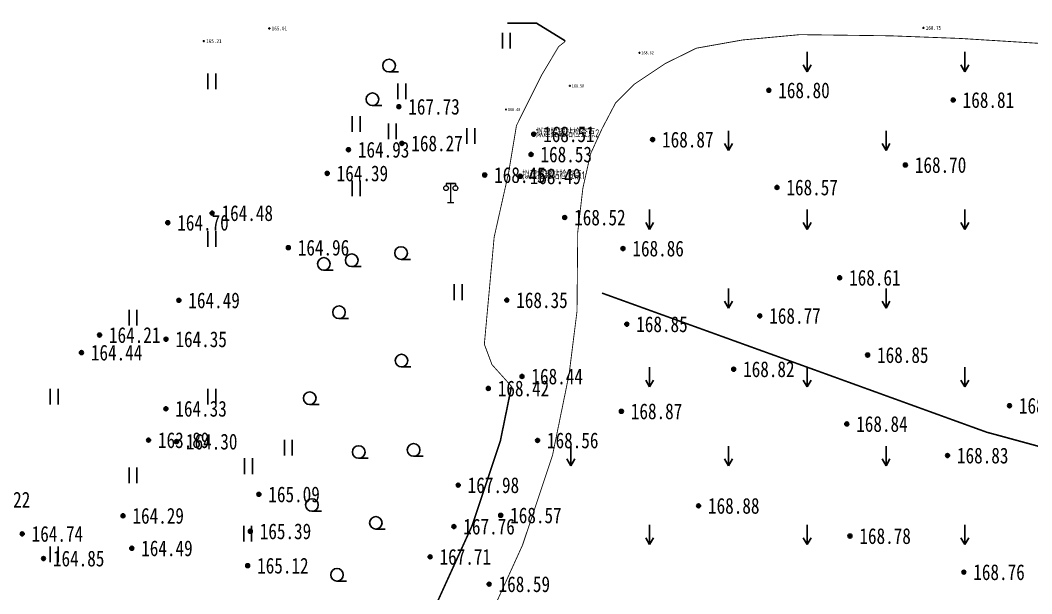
# Model space of a CAD drawing. Header units: millimetres. Extents: x -725 to 2274960, y -506 to 2980382.
# Drawn here: x 573892.5 to 573956.7, y 2880259.5 to 2880295.9 of the extents above; entities that cross this region are included whole.
import ezdxf
from ezdxf.enums import TextEntityAlignment as Align

# ---------------------------------------------------------------- set-up
doc = ezdxf.new("R2010")
doc.units = ezdxf.units.MM
doc.header["$LTSCALE"] = 1000
doc.linetypes.add('X0', pattern=[4, 3, -1])
doc.linetypes.add('X2', pattern=[10, 8, -2])
for name, color, linetype in [('DIM_LEAD', 3, 'Continuous'), ('DLDW', 8, 'Continuous'), ('DLSS', 8, 'Continuous'), ('DMTZ', 8, 'Continuous'), ('GCD', 8, 'Continuous'), ('JMD', 8, 'Continuous'), ('SXSS', 5, 'Continuous'), ('YHJ_剖面_梁板', 4, 'Continuous'), ('ZBTZ', 8, 'Continuous'), ('zdh', 7, 'Continuous')]:
    doc.layers.add(name, color=color, linetype=linetype)
doc.styles.add('TSSD_Rein', font='tssdeng.shx', dxfattribs={"width": 0.7, "bigfont": 'hztxt.shx'})
doc.linetypes.add('10411', pattern='A,2,[150,AAA.SHX,S=0.5,R=0,X=0,Y=0.5],2,[151,AAA.SHX,S=1,R=0,X=0,Y=3],1e-11', length=4)
doc.linetypes.add('1161', pattern='A,0,[149,AAA.SHX,S=0.15,R=0,X=0,Y=0],-1.6', length=1.6)
doc.linetypes.add('444', pattern='A,4.5,[145,AAA.SHX,S=1,R=0,X=0,Y=1],4.5,-0.5,[146,AAA.SHX,S=1,R=0,X=0,Y=0],-0.5', length=10)

# ---------------------------------------------------------------- blocks, each defined once
blk = doc.blocks.new('gc200')
h = blk.add_hatch(color=256)
edge = h.paths.add_edge_path()
edge.add_arc((0, 0), 0.25, 0, 360)
blk.add_circle((0, 0), 0.25)
blk = doc.blocks.new('gc097')
at = {"lineweight": 15}
for p, q in [((-0.6, 2.4), (-0.6, 2.1)), ((0, 0), (0, 2.4)), ((0.6, 2.4), (0.6, 2.1)), ((-0.4, 0), (0.4, 0))]:
    blk.add_line(p, q, dxfattribs=at)
for q in [(-0.6, 2.4), (0.6, 2.4)]:
    blk.add_line((0, 2.4), q)
for centre in [(-0.6, 1.8), (0.6, 1.8)]:
    blk.add_circle(centre, 0.3, dxfattribs=at)
blk = doc.blocks.new('gc121')
for p, q in [((-0.5, 0), (-0.5, 2)), ((0.5, 0), (0.5, 2))]:
    blk.add_line(p, q)
blk = doc.blocks.new('gc208')
blk.add_line((0, -0.8), (1.2, -0.8))
blk.add_circle((0, 0), 0.8)
blk = doc.blocks.new('gc120')
for p, q in [((0, 0), (0, 2.5)), ((-0.5, 0.87), (0, 0)), ((0, 0), (0.5, 0.87))]:
    blk.add_line(p, q)

msp = doc.modelspace()

# ---------------------------------------------------------------- linework, layer by layer
at = {"layer": 'DIM_LEAD'}
for p, q in [((573925.3062, 2880295.6754, -338.6096), (573923.4542, 2880295.6754, -338.6096)), ((573927.1245, 2880294.5623, -338.6096), (573925.3062, 2880295.6754, -338.6096))]:
    msp.add_line(p, q, dxfattribs=at)
at = {"layer": 'DLSS', "color": 8, "linetype": 'Continuous', "const_width": 0.054, "flags": 128}
for points, elevation in [([(573888.873, 2880217.1592), (573898.7572, 2880226.2064), (573911.8415, 2880240.8466), (573916.4313, 2880246.771), (573919.9491, 2880252.7767), (573924.4058, 2880262.5608), (573926.3138, 2880268.2722), (573927.3678, 2880273.4258), (573927.8685, 2880277.4086), (573927.9133, 2880282.4112), (573928.2401, 2880285.2124), (573928.7247, 2880287.383), (573929.4629, 2880288.997), (573930.3222, 2880290.6319), (573931.4945, 2880291.8013), (573933.4911, 2880293.1314), (573935.4491, 2880294.0941), (573938.3726, 2880294.614), (573942.007, 2880294.9519), (573947.7589, 2880294.8783), (573952.2107, 2880294.7096), (573958.551, 2880294.3161)], -175.7588), ([(573923.711, 2880272.6405), (573922.4704, 2880274.0223), (573921.9869, 2880275.3139), (573922.6104, 2880282.11), (573923.5305, 2880286.211), (573924.0245, 2880289.184), (573925.6037, 2880292.3541), (573926.7041, 2880294.1974), (573927.1265, 2880294.5256)], -176.4073)]:
    msp.add_lwpolyline(points, dxfattribs=dict(at, elevation=elevation))
at = {"layer": 'DLSS', "color": 4, "linetype": 'X2', "elevation": -175.7588, "flags": 128}
msp.add_lwpolyline([(573846.5663, 2880193.4047, 0.1, 0.1, 0), (573855.3283, 2880199.3142, 0.1, 0.1, 0), (573859.4109, 2880202.5261, 0.1, 0.1, 0), (573864.9139, 2880206.4887, 0.1, 0.1, 0), (573868.1326, 2880208.4502, 0.1, 0.1, 0), (573874.6848, 2880212.54, 0.1, 0.1, 0), (573881.4714, 2880216.1383, 0.1, 0.1, 0), (573886.7222, 2880219.834, 0.1, 0.1, 0), (573896.3177, 2880228.617, 0.1, 0.1, 0), (573909.2074, 2880243.0394, 0.1, 0.1, 0), (573913.5878, 2880248.6935, 0.1, 0.1, 0), (573916.9048, 2880254.3563, 0.1, 0.1, 0), (573921.2141, 2880263.8168, 0.1, 0.1, 0), (573922.9994, 2880269.1613, 0.1, 0.1, 0), (573923.711, 2880272.6405, 0.1, 0.1, 0)], format="xyseb", dxfattribs=at)
at = {"layer": 'DMTZ', "linetype": '10411', "flags": 128}
for points, elevation in [([(573920.5432, 2880271.5064, 0.00000216, 0.00000216, 0), (573918.9451, 2880277.818, 0.00000216, 0.00000216, 0), (573918.1239, 2880285.299, 0.00000216, 0.00000216, 0), (573918.0272, 2880290.9898, 0.00000216, 0.00000216, 0), (573919.6227, 2880296.3941, 0.00000216, 0.00000216, 0), (573918.4033, 2880304.4695, 0.00000216, 0.00000216, 0), (573918.5947, 2880313.52, 0.00000216, 0.00000216, 0), (573917.9189, 2880323.3415, 0.00000216, 0.00000216, 0), (573918.6624, 2880340.0734, 0.00000216, 0.00000216, 0), (573916.94, 2880346.5354, 0.00000216, 0.00000216, 0), (573916.5835, 2880353.2442, 0.00000216, 0.00000216, 0), (573912.9156, 2880362.4847, 0.00000216, 0.00000216, 0), (573908.8683, 2880375.0493, 0.00000216, 0.00000216, 0)], -175.7336), ([(573868.842, 2880216.5574, 0.00000216, 0.00000216, 0), (573870.9617, 2880218.7959, 0.00000216, 0.00000216, 0), (573884.0314, 2880227.7844, 0.00000216, 0.00000216, 0), (573886.4267, 2880230.6119, 0.00000216, 0.00000216, 0), (573886.8134, 2880232.6663, 0.00000216, 0.00000216, 0), (573892.5148, 2880237.8124, 0.00000216, 0.00000216, 0), (573894.6213, 2880237.6929, 0.00000216, 0.00000216, 0), (573898.0445, 2880237.9608, 0.00000216, 0.00000216, 0), (573903.9313, 2880243.8711, 0.00000216, 0.00000216, 0), (573910.6777, 2880250.7357, 0.00000216, 0.00000216, 0), (573913.6837, 2880255.5493, 0.00000216, 0.00000216, 0), (573918.6722, 2880264.9915, 0.00000216, 0.00000216, 0), (573920.5037, 2880271.5092, 0.00000216, 0.00000216, 0)], -176.5804)]:
    msp.add_lwpolyline(points, format="xyseb", dxfattribs=dict(at, elevation=elevation))
at = {"layer": 'JMD', "linetype": '444', "elevation": -175.774, "flags": 128}
msp.add_lwpolyline([(573922.4548, 2880268.8296, 0.00000216, 0.00000216, 0), (573920.2773, 2880262.488, 0.00000216, 0.00000216, 0), (573919.1518, 2880259.4769, 0.00000216, 0.00000216, 0), (573917.1925, 2880255.3385, 0.00000216, 0.00000216, 0), (573916.1612, 2880253.5101, 0.00000216, 0.00000216, 0), (573914.1884, 2880249.8926, 0.00000216, 0.00000216, 0), (573912.2296, 2880247.3856, 0.00000216, 0.00000216, 0), (573907.0047, 2880241.2959, 0.00000216, 0.00000216, 0)], format="xyseb", dxfattribs=at)
at = {"layer": 'SXSS', "color": 5, "linetype": 'X0', "ltscale": 2, "elevation": -180.9754, "flags": 128}
msp.add_lwpolyline([(573799.6574, 2880175.3358, 0.00000216, 0.00000216, 0), (573814.4032, 2880184.499, 0.00000216, 0.00000216, 0), (573824.7996, 2880189.315, 0.00000216, 0.00000216, 0), (573860.3105, 2880218.062, 0.00000216, 0.00000216, 0), (573862.3432, 2880221.1917, 0.00000216, 0.00000216, 0), (573865.0385, 2880222.5363, 0.00000216, 0.00000216, 0), (573866.8421, 2880225.385, 0.00000216, 0.00000216, 0), (573869.8999, 2880227.3256, 0.00000216, 0.00000216, 0), (573876.281, 2880228.014, 0.00000216, 0.00000216, 0), (573878.4813, 2880230.0331, 0.00000216, 0.00000216, 0), (573883.5812, 2880235.65, 0.00000216, 0.00000216, 0), (573889.2926, 2880242.9734, 0.00000216, 0.00000216, 0), (573894.2413, 2880246.9273, 0.00000216, 0.00000216, 0), (573898.5351, 2880253.0107, 0.00000216, 0.00000216, 0), (573906.9108, 2880271.1473, 0.00000216, 0.00000216, 0), (573911.6414, 2880285.233, 0.00000216, 0.00000216, 0), (573913.9786, 2880291.2912, 0.00000216, 0.00000216, 0), (573914.3749, 2880300.0079, 0.00000216, 0.00000216, 0), (573914.0575, 2880312.0604, 0.00000216, 0.00000216, 0), (573913.8572, 2880333.7436, 0.00000216, 0.00000216, 0), (573912.5963, 2880345.9076, 0.00000216, 0.00000216, 0), (573911.269, 2880353.338, 0.00000216, 0.00000216, 0), (573909.2259, 2880359.9454, 0.00000216, 0.00000216, 0), (573906.2803, 2880367.7277, 0.00000216, 0.00000216, 0)], format="xyseb", dxfattribs=at)
at = {"layer": 'YHJ_剖面_梁板'}
msp.add_circle((589254.9496, 2837256.879), 143124.932, dxfattribs=at)
at = {"layer": 'ZBTZ', "linetype": '1161', "flags": 128}
for points, elevation in [([(573909.2123, 2880293.4933, 0.00000216, 0.00000216, 0), (573910.102, 2880295.5542, 0.00000216, 0.00000216, 0), (573910.622, 2880298.2566, 0.00000216, 0.00000216, 0), (573909.9134, 2880307.0725, 0.00000216, 0.00000216, 0), (573908.6401, 2880307.963, 0.00000216, 0.00000216, 0), (573902.3138, 2880307.0615, 0.00000216, 0.00000216, 0), (573902.7627, 2880304.1525, 0.00000216, 0.00000216, 0), (573904.8537, 2880300.4995, 0.00000216, 0.00000216, 0), (573905.4086, 2880299.1433, 0.00000216, 0.00000216, 0), (573904.0875, 2880297.9621, 0.00000216, 0.00000216, 0), (573904.585, 2880296.3369, 0.00000216, 0.00000216, 0)], -180.8502), ([(573951.052, 2880242.6016, 0.00000216, 0.00000216, 0), (573923.4061, 2880253.2219, 0.00000216, 0.00000216, 0), (573922.4785, 2880254.8453, 0.00000216, 0.00000216, 0), (573922.9893, 2880256.3715, 0.00000216, 0.00000216, 0), (573927.9544, 2880269.5493, 0.00000216, 0.00000216, 0), (573929.2753, 2880277.4331, 0.00000216, 0.00000216, 0), (573929.7454, 2880284.8776, 0.00000216, 0.00000216, 0), (573933.9174, 2880292.4815, 0.00000216, 0.00000216, 0), (573941.7354, 2880294.0125, 0.00000216, 0.00000216, 0), (573947.007, 2880293.8585, 0.00000216, 0.00000216, 0), (573954.5201, 2880293.241, 0.00000216, 0.00000216, 0), (573961.0631, 2880292.7874, 0.00000216, 0.00000216, 0), (573964.1387, 2880291.0086, 0.00000216, 0.00000216, 0), (573966.0722, 2880287.5617, 0.00000216, 0.00000216, 0), (573967.2235, 2880283.4994, 0.00000216, 0.00000216, 0), (573967.3589, 2880280.3814, 0.00000216, 0.00000216, 0), (573965.893, 2880275.4484, 0.00000216, 0.00000216, 0), (573962.6391, 2880267.9105, 0.00000216, 0.00000216, 0), (573958.7435, 2880260.4327, 0.00000216, 0.00000216, 0), (573954.9559, 2880254.0433, 0.00000216, 0.00000216, 0), (573953.233, 2880250.6128, 0.00000216, 0.00000216, 0), (573952.2632, 2880246.411, 0.00000216, 0.00000216, 0), (573951.6005, 2880244.2823, 0.00000216, 0.00000216, 0)], -176.2877)]:
    msp.add_lwpolyline(points, format="xyseb", close=True, dxfattribs=dict(at, elevation=elevation))
at = {"layer": 'ZBTZ', "linetype": 'Continuous', "flags": 128}
for points, elevation in [([(573926.7933, 2880297.4002, 0.00000216, 0.00000216, 0), (573926.8916, 2880294.7502, 0.00000216, 0.00000216, 0), (573925.6833, 2880293.847, 0.00000216, 0.00000216, 0), (573924.5349, 2880291.1324, 0.00000216, 0.00000216, 0), (573923.3771, 2880288.6502, 0.00000216, 0.00000216, 0), (573922.3426, 2880284.0324, 0.00000216, 0.00000216, 0), (573921.5437, 2880280.1171, 0.00000216, 0.00000216, 0), (573921.6327, 2880277.199, 0.00000216, 0.00000216, 0), (573921.8014, 2880274.4183, 0.00000216, 0.00000216, 0), (573923.2726, 2880272.7984, 0.00000216, 0.00000216, 0), (573923.0502, 2880270.6354, 0.00000216, 0.00000216, 0), (573922.4326, 2880269.0649, 0.00000216, 0.00000216, 0), (573920.6701, 2880270.5137, 0.00000216, 0.00000216, 0), (573920.6146, 2880272.0104, 0.00000216, 0.00000216, 0), (573919.2809, 2880277.7177, 0.00000216, 0.00000216, 0), (573918.5318, 2880284.7821, 0.00000216, 0.00000216, 0), (573918.3835, 2880289.1266, 0.00000216, 0.00000216, 0), (573918.4213, 2880291.3913, 0.00000216, 0.00000216, 0), (573919.5083, 2880295.2852, 0.00000216, 0.00000216, 0), (573920.015, 2880297.0436, 0.00000216, 0.00000216, 0)], -176.2854), ([(573890.7588, 2880268.1901, 0.00000216, 0.00000216, 0), (573895.4264, 2880274.6334, 0.00000216, 0.00000216, 0), (573897.5507, 2880275.5703, 0.00000216, 0.00000216, 0), (573903.1131, 2880290.9483, 0.00000216, 0.00000216, 0), (573904.546, 2880295.8458, 0.00000216, 0.00000216, 0), (573909.1718, 2880293.5308, 0.00000216, 0.00000216, 0), (573904.4316, 2880280.1536, 0.00000216, 0.00000216, 0), (573903.6548, 2880277.5466, 0.00000216, 0.00000216, 0), (573908.7137, 2880278.647, 0.00000216, 0.00000216, 0), (573909.0143, 2880278.1176, 0.00000216, 0.00000216, 0), (573902.935, 2880263.8285, 0.00000216, 0.00000216, 0), (573896.6803, 2880253.4759, 0.00000217, 0.00000217, 0), (573889.9995, 2880247.8472, 0.00000216, 0.00000216, 0)], -180.8721), ([(573929.4565, 2880278.5582, 0.1, 0.1, 0), (573943.0522, 2880273.649, 0.1, 0.1, 0), (573953.8555, 2880269.738, 0.1, 0.1, 0), (573962.3733, 2880267.4189, 0.1, 0.1, 0)], -176.4007)]:
    msp.add_lwpolyline(points, format="xyseb", dxfattribs=dict(at, elevation=elevation))
at = {"layer": 'zdh', "linetype": 'Continuous'}
for p in [(573925.1195, 2880288.6335, -170.1016), (573924.2685, 2880285.9675, -170.1186)]:
    msp.add_point(p, dxfattribs=at)

# ---------------------------------------------------------------- block references
at = {"layer": 'DLDW', "linetype": 'Continuous', "xscale": 0.5, "yscale": 0.5}
msp.add_blockref('gc097', (573919.8557, 2880284.3142, -175.4859), dxfattribs=at)
at = {"layer": 'GCD', "linetype": 'Continuous'}
ref = msp.add_blockref('gc200', (573908.3415, 2880295.3475, -173.5956), dxfattribs=dict(at, xscale=0.125, yscale=0.125, zscale=0.125))
ref.add_attrib('height', '165.01', dxfattribs={"linetype": 'Continuous', "height": 0.25, "width": 0.8}).set_placement((573908.4915, 2880295.3475, -173.5956), align=Align.MIDDLE_LEFT)
ref = msp.add_blockref('gc200', (573949.8475, 2880295.3795, -169.8556), dxfattribs=dict(at, xscale=0.125, yscale=0.125, zscale=0.125))
ref.add_attrib('height', '168.75', dxfattribs={"linetype": 'Continuous', "height": 0.25, "width": 0.8}).set_placement((573949.9975, 2880295.3795, -169.8556), align=Align.MIDDLE_LEFT)
ref = msp.add_blockref('gc200', (573904.1835, 2880294.5405, -173.3966), dxfattribs=dict(at, xscale=0.125, yscale=0.125, zscale=0.125))
ref.add_attrib('height', '165.21', dxfattribs={"linetype": 'Continuous', "height": 0.25, "width": 0.8}).set_placement((573904.3335, 2880294.5405, -173.3966), align=Align.MIDDLE_LEFT)
ref = msp.add_blockref('gc200', (573931.8345, 2880293.8035, -169.9926), dxfattribs=dict(at, xscale=0.1, yscale=0.1, zscale=0.1))
ref.add_attrib('height', '168.62', dxfattribs={"linetype": 'Continuous', "height": 0.2, "width": 0.8}).set_placement((573931.9545, 2880293.8035, -169.9926), align=Align.MIDDLE_LEFT)
ref = msp.add_blockref('gc200', (573927.4185, 2880291.7025, -170.0306), dxfattribs=dict(at, xscale=0.1, yscale=0.1, zscale=0.1))
ref.add_attrib('height', '168.58', dxfattribs={"linetype": 'Continuous', "height": 0.2, "width": 0.8}).set_placement((573927.5385, 2880291.7025, -170.0306), align=Align.MIDDLE_LEFT)
ref = msp.add_blockref('gc200', (573940.0405, 2880291.4215, -169.8116), dxfattribs=dict(at, xscale=0.5, yscale=0.5, zscale=0.5))
ref.add_attrib('height', '168.80', dxfattribs={"linetype": 'Continuous', "height": 1, "width": 0.8}).set_placement((573940.6405, 2880291.4215, -169.8116), align=Align.MIDDLE_LEFT)
ref = msp.add_blockref('gc200', (573916.5605, 2880290.3825, -170.8816), dxfattribs=dict(at, xscale=0.5, yscale=0.5, zscale=0.5))
ref.add_attrib('height', '167.73', dxfattribs={"linetype": 'Continuous', "height": 1, "width": 0.8}).set_placement((573917.1605, 2880290.3825, -170.8816), align=Align.MIDDLE_LEFT)
ref = msp.add_blockref('gc200', (573951.7445, 2880290.8075, -169.7996), dxfattribs=dict(at, xscale=0.5, yscale=0.5, zscale=0.5))
ref.add_attrib('height', '168.81', dxfattribs={"linetype": 'Continuous', "height": 1, "width": 0.8}).set_placement((573952.3445, 2880290.8075, -169.7996), align=Align.MIDDLE_LEFT)
ref = msp.add_blockref('gc200', (573923.3635, 2880290.2005, -170.1256), dxfattribs=dict(at, xscale=0.1, yscale=0.1, zscale=0.1))
ref.add_attrib('height', '168.48', dxfattribs={"linetype": 'Continuous', "height": 0.2, "width": 0.8}).set_placement((573923.4835, 2880290.2005, -170.1256), align=Align.MIDDLE_LEFT)
ref = msp.add_blockref('gc200', (573925.1195, 2880288.6335, -170.1016), dxfattribs=dict(at, xscale=0.5, yscale=0.5, zscale=0.5))
ref.add_attrib('height', '168.51', dxfattribs={"linetype": 'Continuous', "height": 1, "width": 0.8}).set_placement((573925.7195, 2880288.6335, -170.1016), align=Align.MIDDLE_LEFT)
ref = msp.add_blockref('gc200', (573916.7545, 2880288.0545, -170.3446), dxfattribs=dict(at, xscale=0.5, yscale=0.5, zscale=0.5))
ref.add_attrib('height', '168.27', dxfattribs={"linetype": 'Continuous', "height": 1, "width": 0.8}).set_placement((573917.3545, 2880288.0545, -170.3446), align=Align.MIDDLE_LEFT)
ref = msp.add_blockref('gc200', (573932.6665, 2880288.2945, -169.7406), dxfattribs=dict(at, xscale=0.5, yscale=0.5, zscale=0.5))
ref.add_attrib('height', '168.87', dxfattribs={"linetype": 'Continuous', "height": 1, "width": 0.8}).set_placement((573933.2665, 2880288.2945, -169.7406), align=Align.MIDDLE_LEFT)
ref = msp.add_blockref('gc200', (573913.3625, 2880287.6525, -173.6776), dxfattribs=dict(at, xscale=0.5, yscale=0.5, zscale=0.5))
ref.add_attrib('height', '164.93', dxfattribs={"linetype": 'Continuous', "height": 1, "width": 0.8}).set_placement((573913.9625, 2880287.6525, -173.6776), align=Align.MIDDLE_LEFT)
ref = msp.add_blockref('gc200', (573924.9505, 2880287.3555, -170.0836), dxfattribs=dict(at, xscale=0.5, yscale=0.5, zscale=0.5))
ref.add_attrib('height', '168.53', dxfattribs={"linetype": 'Continuous', "height": 1, "width": 0.8}).set_placement((573925.5505, 2880287.3555, -170.0836), align=Align.MIDDLE_LEFT)
ref = msp.add_blockref('gc200', (573948.7075, 2880286.6845, -169.9146), dxfattribs=dict(at, xscale=0.5, yscale=0.5, zscale=0.5))
ref.add_attrib('height', '168.70', dxfattribs={"linetype": 'Continuous', "height": 1, "width": 0.8}).set_placement((573949.3075, 2880286.6845, -169.9146), align=Align.MIDDLE_LEFT)
ref = msp.add_blockref('gc200', (573912.0145, 2880286.1515, -174.2236), dxfattribs=dict(at, xscale=0.5, yscale=0.5, zscale=0.5))
ref.add_attrib('height', '164.39', dxfattribs={"linetype": 'Continuous', "height": 1, "width": 0.8}).set_placement((573912.6145, 2880286.1515, -174.2236), align=Align.MIDDLE_LEFT)
ref = msp.add_blockref('gc200', (573922.0105, 2880286.0455, -170.1556), dxfattribs=dict(at, xscale=0.5, yscale=0.5, zscale=0.5))
ref.add_attrib('height', '168.45', dxfattribs={"linetype": 'Continuous', "height": 1, "width": 0.8}).set_placement((573922.6105, 2880286.0455, -170.1556), align=Align.MIDDLE_LEFT)
ref = msp.add_blockref('gc200', (573924.2685, 2880285.9675, -170.1186), dxfattribs=dict(at, xscale=0.5, yscale=0.5, zscale=0.5))
ref.add_attrib('height', '168.49', dxfattribs={"linetype": 'Continuous', "height": 1, "width": 0.8}).set_placement((573924.8685, 2880285.9675, -170.1186), align=Align.MIDDLE_LEFT)
ref = msp.add_blockref('gc200', (573940.5585, 2880285.2615, -170.0416), dxfattribs=dict(at, xscale=0.5, yscale=0.5, zscale=0.5))
ref.add_attrib('height', '168.57', dxfattribs={"linetype": 'Continuous', "height": 1, "width": 0.8}).set_placement((573941.1585, 2880285.2615, -170.0416), align=Align.MIDDLE_LEFT)
ref = msp.add_blockref('gc200', (573904.7105, 2880283.6315, -174.1296), dxfattribs=dict(at, xscale=0.5, yscale=0.5, zscale=0.5))
ref.add_attrib('height', '164.48', dxfattribs={"linetype": 'Continuous', "height": 1, "width": 0.8}).set_placement((573905.3105, 2880283.6315, -174.1296), align=Align.MIDDLE_LEFT)
ref = msp.add_blockref('gc200', (573927.0875, 2880283.3535, -170.0906), dxfattribs=dict(at, xscale=0.5, yscale=0.5, zscale=0.5))
ref.add_attrib('height', '168.52', dxfattribs={"linetype": 'Continuous', "height": 1, "width": 0.8}).set_placement((573927.6875, 2880283.3535, -170.0906), align=Align.MIDDLE_LEFT)
ref = msp.add_blockref('gc200', (573901.8995, 2880283.0225, -173.9136), dxfattribs=dict(at, xscale=0.5, yscale=0.5, zscale=0.5))
ref.add_attrib('height', '164.70', dxfattribs={"linetype": 'Continuous', "height": 1, "width": 0.8}).set_placement((573902.4995, 2880283.0225, -173.9136), align=Align.MIDDLE_LEFT)
ref = msp.add_blockref('gc200', (573909.5465, 2880281.4405, -173.6506), dxfattribs=dict(at, xscale=0.5, yscale=0.5, zscale=0.5))
ref.add_attrib('height', '164.96', dxfattribs={"linetype": 'Continuous', "height": 1, "width": 0.8}).set_placement((573910.1465, 2880281.4405, -173.6506), align=Align.MIDDLE_LEFT)
ref = msp.add_blockref('gc200', (573930.7835, 2880281.3845, -169.7526), dxfattribs=dict(at, xscale=0.5, yscale=0.5, zscale=0.5))
ref.add_attrib('height', '168.86', dxfattribs={"linetype": 'Continuous', "height": 1, "width": 0.8}).set_placement((573931.3835, 2880281.3845, -169.7526), align=Align.MIDDLE_LEFT)
ref = msp.add_blockref('gc200', (573944.5365, 2880279.5325, -169.9966), dxfattribs=dict(at, xscale=0.5, yscale=0.5, zscale=0.5))
ref.add_attrib('height', '168.61', dxfattribs={"linetype": 'Continuous', "height": 1, "width": 0.8}).set_placement((573945.1365, 2880279.5325, -169.9966), align=Align.MIDDLE_LEFT)
ref = msp.add_blockref('gc200', (573902.6045, 2880278.0995, -174.1156), dxfattribs=dict(at, xscale=0.5, yscale=0.5, zscale=0.5))
ref.add_attrib('height', '164.49', dxfattribs={"linetype": 'Continuous', "height": 1, "width": 0.8}).set_placement((573903.2045, 2880278.0995, -174.1156), align=Align.MIDDLE_LEFT)
ref = msp.add_blockref('gc200', (573923.4125, 2880278.1105, -170.2566), dxfattribs=dict(at, xscale=0.5, yscale=0.5, zscale=0.5))
ref.add_attrib('height', '168.35', dxfattribs={"linetype": 'Continuous', "height": 1, "width": 0.8}).set_placement((573924.0125, 2880278.1105, -170.2566), align=Align.MIDDLE_LEFT)
ref = msp.add_blockref('gc200', (573939.4685, 2880277.1125, -169.8416), dxfattribs=dict(at, xscale=0.5, yscale=0.5, zscale=0.5))
ref.add_attrib('height', '168.77', dxfattribs={"linetype": 'Continuous', "height": 1, "width": 0.8}).set_placement((573940.0685, 2880277.1125, -169.8416), align=Align.MIDDLE_LEFT)
ref = msp.add_blockref('gc200', (573931.0265, 2880276.5835, -169.7576), dxfattribs=dict(at, xscale=0.5, yscale=0.5, zscale=0.5))
ref.add_attrib('height', '168.85', dxfattribs={"linetype": 'Continuous', "height": 1, "width": 0.8}).set_placement((573931.6265, 2880276.5835, -169.7576), align=Align.MIDDLE_LEFT)
ref = msp.add_blockref('gc200', (573897.5655, 2880275.8975, -174.4036), dxfattribs=dict(at, xscale=0.5, yscale=0.5, zscale=0.5))
ref.add_attrib('height', '164.21', dxfattribs={"linetype": 'Continuous', "height": 1, "width": 0.8}).set_placement((573898.1655, 2880275.8975, -174.4036), align=Align.MIDDLE_LEFT)
ref = msp.add_blockref('gc200', (573901.7835, 2880275.6295, -174.2616), dxfattribs=dict(at, xscale=0.5, yscale=0.5, zscale=0.5))
ref.add_attrib('height', '164.35', dxfattribs={"linetype": 'Continuous', "height": 1, "width": 0.8}).set_placement((573902.3835, 2880275.6295, -174.2616), align=Align.MIDDLE_LEFT)
ref = msp.add_blockref('gc200', (573896.4175, 2880274.7825, -174.1706), dxfattribs=dict(at, xscale=0.5, yscale=0.5, zscale=0.5))
ref.add_attrib('height', '164.44', dxfattribs={"linetype": 'Continuous', "height": 1, "width": 0.8}).set_placement((573897.0175, 2880274.7825, -174.1706), align=Align.MIDDLE_LEFT)
ref = msp.add_blockref('gc200', (573946.3105, 2880274.6285, -169.7596), dxfattribs=dict(at, xscale=0.5, yscale=0.5, zscale=0.5))
ref.add_attrib('height', '168.85', dxfattribs={"linetype": 'Continuous', "height": 1, "width": 0.8}).set_placement((573946.9105, 2880274.6285, -169.7596), align=Align.MIDDLE_LEFT)
ref = msp.add_blockref('gc200', (573937.8085, 2880273.7295, -169.7876), dxfattribs=dict(at, xscale=0.5, yscale=0.5, zscale=0.5))
ref.add_attrib('height', '168.82', dxfattribs={"linetype": 'Continuous', "height": 1, "width": 0.8}).set_placement((573938.4085, 2880273.7295, -169.7876), align=Align.MIDDLE_LEFT)
ref = msp.add_blockref('gc200', (573924.3765, 2880273.2705, -170.1736), dxfattribs=dict(at, xscale=0.5, yscale=0.5, zscale=0.5))
ref.add_attrib('height', '168.44', dxfattribs={"linetype": 'Continuous', "height": 1, "width": 0.8}).set_placement((573924.9765, 2880273.2705, -170.1736), align=Align.MIDDLE_LEFT)
ref = msp.add_blockref('gc200', (573922.2395, 2880272.5095, -170.1916), dxfattribs=dict(at, xscale=0.5, yscale=0.5, zscale=0.5))
ref.add_attrib('height', '168.42', dxfattribs={"linetype": 'Continuous', "height": 1, "width": 0.8}).set_placement((573922.8395, 2880272.5095, -170.1916), align=Align.MIDDLE_LEFT)
ref = msp.add_blockref('gc200', (573901.7775, 2880271.2225, -174.2826), dxfattribs=dict(at, xscale=0.5, yscale=0.5, zscale=0.5))
ref.add_attrib('height', '164.33', dxfattribs={"linetype": 'Continuous', "height": 1, "width": 0.8}).set_placement((573902.3775, 2880271.2225, -174.2826), align=Align.MIDDLE_LEFT)
ref = msp.add_blockref('gc200', (573930.6835, 2880271.0595, -169.7416), dxfattribs=dict(at, xscale=0.5, yscale=0.5, zscale=0.5))
ref.add_attrib('height', '168.87', dxfattribs={"linetype": 'Continuous', "height": 1, "width": 0.8}).set_placement((573931.2835, 2880271.0595, -169.7416), align=Align.MIDDLE_LEFT)
ref = msp.add_blockref('gc200', (573955.3135, 2880271.4145, -169.8636), dxfattribs=dict(at, xscale=0.5, yscale=0.5, zscale=0.5))
ref.add_attrib('height', '168.75', dxfattribs={"linetype": 'Continuous', "height": 1, "width": 0.8}).set_placement((573955.9135, 2880271.4145, -169.8636), align=Align.MIDDLE_LEFT)
ref = msp.add_blockref('gc200', (573944.9865, 2880270.2565, -169.7746), dxfattribs=dict(at, xscale=0.5, yscale=0.5, zscale=0.5))
ref.add_attrib('height', '168.84', dxfattribs={"linetype": 'Continuous', "height": 1, "width": 0.8}).set_placement((573945.5865, 2880270.2565, -169.7746), align=Align.MIDDLE_LEFT)
ref = msp.add_blockref('gc200', (573900.6755, 2880269.2305, -174.7206), dxfattribs=dict(at, xscale=0.5, yscale=0.5, zscale=0.5))
ref.add_attrib('height', '163.89', dxfattribs={"linetype": 'Continuous', "height": 1, "width": 0.8}).set_placement((573901.2755, 2880269.2305, -174.7206), align=Align.MIDDLE_LEFT)
ref = msp.add_blockref('gc200', (573902.4525, 2880269.1375, -174.3076), dxfattribs=dict(at, xscale=0.5, yscale=0.5, zscale=0.5))
ref.add_attrib('height', '164.30', dxfattribs={"linetype": 'Continuous', "height": 1, "width": 0.8}).set_placement((573903.0525, 2880269.1375, -174.3076), align=Align.MIDDLE_LEFT)
ref = msp.add_blockref('gc200', (573925.3635, 2880269.2145, -170.0526), dxfattribs=dict(at, xscale=0.5, yscale=0.5, zscale=0.5))
ref.add_attrib('height', '168.56', dxfattribs={"linetype": 'Continuous', "height": 1, "width": 0.8}).set_placement((573925.9635, 2880269.2145, -170.0526), align=Align.MIDDLE_LEFT)
ref = msp.add_blockref('gc200', (573951.3815, 2880268.2545, -169.7776), dxfattribs=dict(at, xscale=0.5, yscale=0.5, zscale=0.5))
ref.add_attrib('height', '168.83', dxfattribs={"linetype": 'Continuous', "height": 1, "width": 0.8}).set_placement((573951.9815, 2880268.2545, -169.7776), align=Align.MIDDLE_LEFT)
ref = msp.add_blockref('gc200', (573920.3305, 2880266.3745, -170.6326), dxfattribs=dict(at, xscale=0.5, yscale=0.5, zscale=0.5))
ref.add_attrib('height', '167.98', dxfattribs={"linetype": 'Continuous', "height": 1, "width": 0.8}).set_placement((573920.9305, 2880266.3745, -170.6326), align=Align.MIDDLE_LEFT)
ref = msp.add_blockref('gc200', (573889.3065, 2880265.4545, -174.3946), dxfattribs=dict(at, xscale=0.5, yscale=0.5, zscale=0.5))
ref.add_attrib('height', '164.22', dxfattribs={"linetype": 'Continuous', "height": 1, "width": 0.8}).set_placement((573889.9065, 2880265.4545, -174.3946), align=Align.MIDDLE_LEFT)
ref = msp.add_blockref('gc200', (573907.6815, 2880265.7915, -173.5166), dxfattribs=dict(at, xscale=0.5, yscale=0.5, zscale=0.5))
ref.add_attrib('height', '165.09', dxfattribs={"linetype": 'Continuous', "height": 1, "width": 0.8}).set_placement((573908.2815, 2880265.7915, -173.5166), align=Align.MIDDLE_LEFT)
ref = msp.add_blockref('gc200', (573935.5825, 2880265.0635, -169.7346), dxfattribs=dict(at, xscale=0.5, yscale=0.5, zscale=0.5))
ref.add_attrib('height', '168.88', dxfattribs={"linetype": 'Continuous', "height": 1, "width": 0.8}).set_placement((573936.1825, 2880265.0635, -169.7346), align=Align.MIDDLE_LEFT)
ref = msp.add_blockref('gc200', (573899.0565, 2880264.4335, -174.3216), dxfattribs=dict(at, xscale=0.5, yscale=0.5, zscale=0.5))
ref.add_attrib('height', '164.29', dxfattribs={"linetype": 'Continuous', "height": 1, "width": 0.8}).set_placement((573899.6565, 2880264.4335, -174.3216), align=Align.MIDDLE_LEFT)
ref = msp.add_blockref('gc200', (573923.0265, 2880264.4595, -170.0386), dxfattribs=dict(at, xscale=0.5, yscale=0.5, zscale=0.5))
ref.add_attrib('height', '168.57', dxfattribs={"linetype": 'Continuous', "height": 1, "width": 0.8}).set_placement((573923.6265, 2880264.4595, -170.0386), align=Align.MIDDLE_LEFT)
ref = msp.add_blockref('gc200', (573907.1345, 2880263.4485, -173.2166), dxfattribs=dict(at, xscale=0.5, yscale=0.5, zscale=0.5))
ref.add_attrib('height', '165.39', dxfattribs={"linetype": 'Continuous', "height": 1, "width": 0.8}).set_placement((573907.7345, 2880263.4485, -173.2166), align=Align.MIDDLE_LEFT)
ref = msp.add_blockref('gc200', (573920.0545, 2880263.7475, -170.8506), dxfattribs=dict(at, xscale=0.5, yscale=0.5, zscale=0.5))
ref.add_attrib('height', '167.76', dxfattribs={"linetype": 'Continuous', "height": 1, "width": 0.8}).set_placement((573920.6545, 2880263.7475, -170.8506), align=Align.MIDDLE_LEFT)
ref = msp.add_blockref('gc200', (573892.6595, 2880263.2855, -173.8746), dxfattribs=dict(at, xscale=0.5, yscale=0.5, zscale=0.5))
ref.add_attrib('height', '164.74', dxfattribs={"linetype": 'Continuous', "height": 1, "width": 0.8}).set_placement((573893.2595, 2880263.2855, -173.8746), align=Align.MIDDLE_LEFT)
ref = msp.add_blockref('gc200', (573945.1895, 2880263.1465, -169.8316), dxfattribs=dict(at, xscale=0.5, yscale=0.5, zscale=0.5))
ref.add_attrib('height', '168.78', dxfattribs={"linetype": 'Continuous', "height": 1, "width": 0.8}).set_placement((573945.7895, 2880263.1465, -169.8316), align=Align.MIDDLE_LEFT)
ref = msp.add_blockref('gc200', (573899.6115, 2880262.3705, -174.1186), dxfattribs=dict(at, xscale=0.5, yscale=0.5, zscale=0.5))
ref.add_attrib('height', '164.49', dxfattribs={"linetype": 'Continuous', "height": 1, "width": 0.8}).set_placement((573900.2115, 2880262.3705, -174.1186), align=Align.MIDDLE_LEFT)
ref = msp.add_blockref('gc200', (573894.0095, 2880261.7205, -173.7586), dxfattribs=dict(at, xscale=0.5, yscale=0.5, zscale=0.5))
ref.add_attrib('height', '164.85', dxfattribs={"linetype": 'Continuous', "height": 1, "width": 0.8}).set_placement((573894.6095, 2880261.7205, -173.7586), align=Align.MIDDLE_LEFT)
ref = msp.add_blockref('gc200', (573918.5455, 2880261.8295, -170.8956), dxfattribs=dict(at, xscale=0.5, yscale=0.5, zscale=0.5))
ref.add_attrib('height', '167.71', dxfattribs={"linetype": 'Continuous', "height": 1, "width": 0.8}).set_placement((573919.1455, 2880261.8295, -170.8956), align=Align.MIDDLE_LEFT)
ref = msp.add_blockref('gc200', (573906.9685, 2880261.2695, -173.4906), dxfattribs=dict(at, xscale=0.5, yscale=0.5, zscale=0.5))
ref.add_attrib('height', '165.12', dxfattribs={"linetype": 'Continuous', "height": 1, "width": 0.8}).set_placement((573907.5685, 2880261.2695, -173.4906), align=Align.MIDDLE_LEFT)
ref = msp.add_blockref('gc200', (573952.4175, 2880260.8565, -169.8526), dxfattribs=dict(at, xscale=0.5, yscale=0.5, zscale=0.5))
ref.add_attrib('height', '168.76', dxfattribs={"linetype": 'Continuous', "height": 1, "width": 0.8}).set_placement((573953.0175, 2880260.8565, -169.8526), align=Align.MIDDLE_LEFT)
ref = msp.add_blockref('gc200', (573922.2915, 2880260.0955, -170.0226), dxfattribs=dict(at, xscale=0.5, yscale=0.5, zscale=0.5))
ref.add_attrib('height', '168.59', dxfattribs={"linetype": 'Continuous', "height": 1, "width": 0.8}).set_placement((573922.8915, 2880260.0955, -170.0226), align=Align.MIDDLE_LEFT)
at = {"layer": 'ZBTZ', "linetype": 'Continuous', "xscale": 0.5, "yscale": 0.5}
for name, p in [('gc121', (573923.3835, 2880294.0649, -176.1999)), ('gc208', (573915.9386, 2880292.9885, -2.7835)), ('gc120', (573942.4785, 2880292.6016, -176.3255)), ('gc120', (573952.4785, 2880292.6016, -176.125)), ('gc121', (573904.6894, 2880291.4921, -178.8526)), ('gc121', (573916.7474, 2880290.8547, -17.0659)), ('gc208', (573914.8867, 2880290.8544)), ('gc121', (573913.8563, 2880288.7786, -19.5358)), ('gc121', (573916.1489, 2880288.3136, -17.3196)), ('gc121', (573921.1287, 2880288.0245, -176.1999)), ('gc120', (573937.4785, 2880287.6016, -176.2997)), ('gc120', (573947.4785, 2880287.6016, -176.2462)), ('gc121', (573913.8581, 2880284.7022, -16.7008)), ('gc120', (573932.4785, 2880282.6016, -176.1021)), ('gc120', (573942.4785, 2880282.6016, -176.3431)), ('gc120', (573952.4785, 2880282.6016, -176.1033)), ('gc121', (573904.6894, 2880281.4921, -180.0935)), ('gc208', (573916.7025, 2880281.0959, -0.8117)), ('gc208', (573911.8, 2880280.4095, -3.0874)), ('gc208', (573913.5713, 2880280.6389, -2.0497)), ('gc121', (573920.3234, 2880278.1183, -176.1999)), ('gc120', (573937.4785, 2880277.6016, -176.0866)), ('gc120', (573947.4785, 2880277.6016, -176.2245)), ('gc121', (573899.6894, 2880276.4921, -180.2373)), ('gc208', (573912.7636, 2880277.3435, 5.2948)), ('gc208', (573916.7281, 2880274.2735, 5.3586)), ('gc120', (573932.4785, 2880272.6016, -176.1234)), ('gc120', (573942.4785, 2880272.6016, -176.1082)), ('gc120', (573952.4785, 2880272.6016, -176.2364)), ('gc121', (573894.6894, 2880271.4921, -179.5541)), ('gc121', (573904.6894, 2880271.4921, -179.4823)), ('gc208', (573910.9085, 2880271.8911, 7.7031)), ('gc121', (573909.5479, 2880268.2527, -178.8977)), ('gc208', (573917.4969, 2880268.6091, 0.3654)), ('gc208', (573914.0157, 2880268.4774, 5.117)), ('gc120', (573927.4785, 2880267.6016, -176.1914)), ('gc120', (573937.4785, 2880267.6016, -176.158)), ('gc120', (573947.4785, 2880267.6016, -176.2236)), ('gc121', (573907.0246, 2880267.079, -178.8977)), ('gc121', (573899.6894, 2880266.4921, -178.8977)), ('gc208', (573911.0462, 2880265.118, -0.5417)), ('gc121', (573906.9659, 2880262.7948, -178.8977)), ('gc208', (573915.0992, 2880263.9845, 3.3784)), ('gc120', (573932.4785, 2880262.6016, -176.2404)), ('gc120', (573942.4785, 2880262.6016, -175.8023)), ('gc120', (573952.4785, 2880262.6016, -176.1348)), ('gc121', (573894.6894, 2880261.4921, -172.2281)), ('gc208', (573912.6359, 2880260.6891, 0.9853))]:
    msp.add_blockref(name, p, dxfattribs=at)

# ---------------------------------------------------------------- texts
at = {"layer": 'zdh', "linetype": 'Continuous', "style": 'TSSD_Rein', "width": 0.7}
for s, p in [('拟建提罐站检查点2', (573925.2445, 2880288.446, -170.1016)), ('拟建提罐站检查点1', (573924.3935, 2880285.78, -170.1186))]:
    msp.add_text(s, height=0.5, dxfattribs=at).set_placement(p)

doc.saveas('drawing.dxf')
